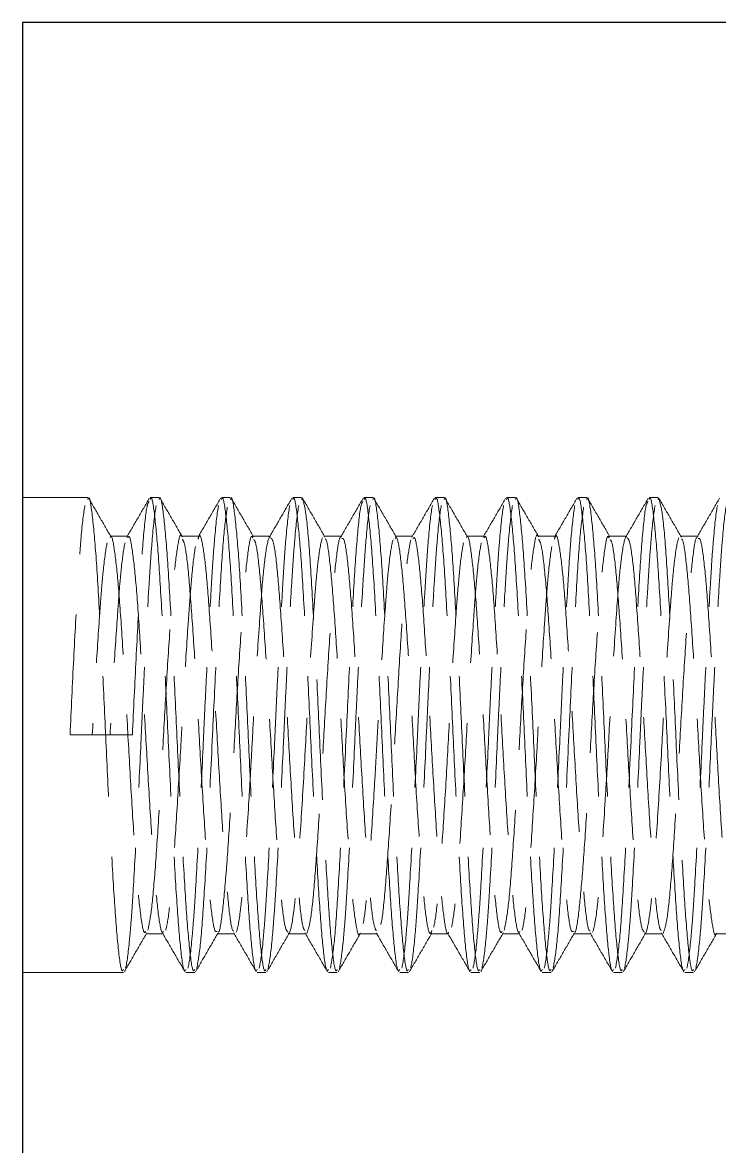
# Model space of a CAD drawing. Header units: millimetres. Extents: x 15 to 415, y 5 to 292.
# Drawn here: x 221.55 to 228.88, y 246.69 to 258.52 of the extents above; entities that cross this region are included whole.
import ezdxf

# ---------------------------------------------------------------- set-up
doc = ezdxf.new("R2010")
doc.units = ezdxf.units.MM
doc.linetypes.add('HIDDEN', pattern=[1.905, 1.27, -0.635])

msp = doc.modelspace()

# ---------------------------------------------------------------- linework, layer by layer
at = {"color": 7, "linetype": 'Continuous', "lineweight": 25}
for p, q in [((221.55, 258.518), (221.55, 153.518)), ((251.55, 258.518), (221.55, 258.518))]:
    msp.add_line(p, q, dxfattribs=at)
at = {"color": 7, "linetype": 'HIDDEN', "lineweight": 18}
for p, q in [((222.237, 253.518), (221.55, 253.518)), ((222.987, 253.518), (222.893, 253.518)), ((223.737, 253.518), (223.643, 253.518)), ((224.487, 253.518), (224.393, 253.518)), ((224.487, 253.497), (224.495, 253.513)), ((225.237, 253.518), (225.143, 253.518)), ((225.987, 253.518), (225.893, 253.518)), ((226.737, 253.518), (226.643, 253.518)), ((227.487, 253.518), (227.393, 253.518)), ((228.237, 253.518), (228.143, 253.518)), ((228.237, 253.497), (228.245, 253.513)), ((222.659, 253.112), (222.472, 253.112)), ((223.409, 253.112), (223.222, 253.112)), ((224.159, 253.112), (223.972, 253.112)), ((224.909, 253.112), (224.722, 253.112)), ((225.659, 253.112), (225.472, 253.112)), ((226.409, 253.112), (226.222, 253.112)), ((227.159, 253.112), (226.972, 253.112)), ((227.909, 253.112), (227.722, 253.112)), ((228.659, 253.112), (228.472, 253.112)), ((222.284, 251.018), (222.05, 251.018)), ((222.472, 251.018), (222.284, 251.018)), ((222.706, 251.018), (222.472, 251.018)), ((222.847, 248.924), (223.034, 248.924)), ((223.597, 248.924), (223.784, 248.924)), ((224.347, 248.924), (224.534, 248.924)), ((225.097, 248.924), (225.284, 248.924)), ((225.847, 248.924), (226.034, 248.924)), ((226.597, 248.924), (226.784, 248.924)), ((227.347, 248.924), (227.534, 248.924)), ((228.097, 248.924), (228.284, 248.924)), ((228.847, 248.924), (229.034, 248.924)), ((221.55, 248.518), (222.612, 248.518)), ((223.269, 248.518), (223.362, 248.518)), ((224.019, 248.518), (224.112, 248.518)), ((224.769, 248.518), (224.862, 248.518)), ((225.519, 248.518), (225.612, 248.518)), ((226.269, 248.518), (226.362, 248.518)), ((227.019, 248.518), (227.112, 248.518)), ((227.769, 248.518), (227.862, 248.518)), ((228.519, 248.518), (228.612, 248.518))]:
    msp.add_line(p, q, dxfattribs=at)
for points, knots in [([(222.237, 253.497), (222.24, 253.503), (222.255, 253.543), (222.284, 253.355), (222.324, 252.935), (222.361, 252.288), (222.403, 251.516), (222.439, 250.685), (222.48, 249.894), (222.519, 249.216), (222.557, 248.745), (222.59, 248.513), (222.607, 248.541), (222.612, 248.549)], [0, 0, 0, 0, 0.020332, 0.124917, 0.229503, 0.332794, 0.438058, 0.541036, 0.646073, 0.749989, 0.853904, 0.958941, 1, 1, 1, 1]), ([(222.483, 253.102), (222.443, 253.17), (222.365, 253.306), (222.286, 253.442), (222.247, 253.51)], [0, 0, 0, 0, 0.499888, 1, 1, 1, 1]), ([(222.884, 253.509), (222.845, 253.441), (222.766, 253.305), (222.687, 253.169), (222.648, 253.101)], [0, 0, 0, 0, 0.500131, 1, 1, 1, 1]), ([(222.706, 251.018), (222.719, 251.289), (222.745, 251.836), (222.785, 252.569), (222.822, 253.126), (222.857, 253.448), (222.877, 253.469), (222.883, 253.476)], [0, 0, 0, 0, 0.219641, 0.441653, 0.659311, 0.881804, 1, 1, 1, 1]), ([(222.893, 253.497), (222.896, 253.503), (222.911, 253.543), (222.94, 253.355), (222.98, 252.935), (223.018, 252.288), (223.059, 251.516), (223.096, 250.685), (223.136, 249.894), (223.175, 249.216), (223.213, 248.745), (223.246, 248.513), (223.264, 248.541), (223.269, 248.549)], [0, 0, 0, 0, 0.020332, 0.124917, 0.229503, 0.332794, 0.438059, 0.541036, 0.646073, 0.749989, 0.853904, 0.958941, 1, 1, 1, 1]), ([(222.987, 253.497), (222.99, 253.503), (223.005, 253.543), (223.034, 253.355), (223.074, 252.935), (223.111, 252.288), (223.153, 251.516), (223.189, 250.685), (223.23, 249.894), (223.269, 249.216), (223.307, 248.745), (223.34, 248.513), (223.357, 248.541), (223.362, 248.549)], [0, 0, 0, 0, 0.020332, 0.124917, 0.229503, 0.332794, 0.438058, 0.541036, 0.646073, 0.749989, 0.853904, 0.958941, 1, 1, 1, 1]), ([(223.233, 253.102), (223.194, 253.17), (223.115, 253.306), (223.036, 253.442), (222.997, 253.509)], [0, 0, 0, 0, 0.499875, 1, 1, 1, 1]), ([(223.634, 253.509), (223.595, 253.441), (223.516, 253.305), (223.437, 253.169), (223.398, 253.101)], [0, 0, 0, 0, 0.5001315, 1, 1, 1, 1]), ([(223.643, 253.497), (223.646, 253.503), (223.661, 253.543), (223.69, 253.355), (223.73, 252.935), (223.768, 252.288), (223.809, 251.516), (223.846, 250.685), (223.886, 249.894), (223.925, 249.216), (223.963, 248.745), (223.996, 248.513), (224.014, 248.541), (224.019, 248.549)], [0, 0, 0, 0, 0.020332, 0.124917, 0.229503, 0.332794, 0.438059, 0.541036, 0.646073, 0.749989, 0.853904, 0.958941, 1, 1, 1, 1]), ([(223.737, 253.497), (223.74, 253.503), (223.755, 253.543), (223.784, 253.355), (223.824, 252.935), (223.861, 252.288), (223.903, 251.516), (223.939, 250.685), (223.98, 249.894), (224.019, 249.216), (224.057, 248.745), (224.09, 248.513), (224.107, 248.541), (224.112, 248.549)], [0, 0, 0, 0, 0.020332, 0.124917, 0.229503, 0.332794, 0.438058, 0.541036, 0.646073, 0.749989, 0.853904, 0.958941, 1, 1, 1, 1]), ([(223.982, 253.103), (223.943, 253.171), (223.864, 253.306), (223.786, 253.442), (223.746, 253.51)], [0, 0, 0, 0, 0.499866, 1, 1, 1, 1]), ([(224.384, 253.509), (224.345, 253.441), (224.266, 253.305), (224.187, 253.169), (224.148, 253.101)], [0, 0, 0, 0, 0.500131, 1, 1, 1, 1]), ([(224.393, 253.497), (224.396, 253.503), (224.411, 253.543), (224.44, 253.355), (224.48, 252.935), (224.518, 252.288), (224.559, 251.516), (224.596, 250.685), (224.636, 249.894), (224.675, 249.216), (224.713, 248.745), (224.746, 248.513), (224.764, 248.541), (224.769, 248.549)], [0, 0, 0, 0, 0.020332, 0.124917, 0.229503, 0.332794, 0.438059, 0.541036, 0.646073, 0.749989, 0.853904, 0.958941, 1, 1, 1, 1]), ([(224.733, 253.101), (224.694, 253.169), (224.615, 253.305), (224.537, 253.44), (224.497, 253.508)], [0, 0, 0, 0, 0.499878, 1, 1, 1, 1]), ([(224.497, 253.5), (224.51, 253.459), (224.535, 253.373), (224.574, 252.927), (224.611, 252.29), (224.653, 251.515), (224.689, 250.685), (224.73, 249.894), (224.769, 249.216), (224.807, 248.745), (224.84, 248.513), (224.857, 248.541), (224.862, 248.549)], [0, 0, 0, 0, 0.100196, 0.207737, 0.313946, 0.422184, 0.52807, 0.636075, 0.742926, 0.849777, 0.957781, 1, 1, 1, 1]), ([(224.791, 248.565), (224.805, 248.644), (224.832, 248.801), (224.869, 249.343), (224.912, 250.087), (224.954, 250.964), (224.995, 251.836), (225.035, 252.569), (225.072, 253.126), (225.107, 253.448), (225.127, 253.469), (225.133, 253.476)], [0, 0, 0, 0, 0.11554, 0.228916, 0.34371, 0.480699, 0.594759, 0.71005, 0.82308, 0.93862, 1, 1, 1, 1]), ([(225.134, 253.509), (225.095, 253.441), (225.016, 253.305), (224.937, 253.169), (224.898, 253.101)], [0, 0, 0, 0, 0.500131, 1, 1, 1, 1]), ([(225.143, 253.497), (225.146, 253.503), (225.161, 253.543), (225.19, 253.355), (225.23, 252.935), (225.268, 252.288), (225.309, 251.516), (225.346, 250.685), (225.386, 249.894), (225.425, 249.216), (225.463, 248.745), (225.496, 248.513), (225.514, 248.541), (225.519, 248.549)], [0, 0, 0, 0, 0.020332, 0.124917, 0.229503, 0.332794, 0.438059, 0.541036, 0.646073, 0.749989, 0.853904, 0.958941, 1, 1, 1, 1]), ([(225.237, 253.497), (225.24, 253.503), (225.255, 253.543), (225.284, 253.355), (225.324, 252.935), (225.361, 252.288), (225.403, 251.516), (225.439, 250.685), (225.48, 249.894), (225.519, 249.216), (225.557, 248.745), (225.59, 248.513), (225.607, 248.541), (225.612, 248.549)], [0, 0, 0, 0, 0.020332, 0.124917, 0.229503, 0.332794, 0.438058, 0.541036, 0.646073, 0.749989, 0.853904, 0.958941, 1, 1, 1, 1]), ([(225.483, 253.102), (225.443, 253.17), (225.365, 253.306), (225.286, 253.442), (225.246, 253.51)], [0, 0, 0, 0, 0.499862, 1, 1, 1, 1]), ([(225.884, 253.509), (225.845, 253.441), (225.766, 253.305), (225.687, 253.169), (225.648, 253.101)], [0, 0, 0, 0, 0.500131, 1, 1, 1, 1]), ([(225.893, 253.497), (225.896, 253.503), (225.911, 253.543), (225.94, 253.355), (225.98, 252.935), (226.018, 252.288), (226.059, 251.516), (226.096, 250.685), (226.136, 249.894), (226.175, 249.216), (226.213, 248.745), (226.246, 248.513), (226.264, 248.541), (226.269, 248.549)], [0, 0, 0, 0, 0.020332, 0.124917, 0.229503, 0.332794, 0.438059, 0.541036, 0.646073, 0.749989, 0.853904, 0.958941, 1, 1, 1, 1]), ([(225.987, 253.497), (225.99, 253.503), (226.005, 253.543), (226.034, 253.355), (226.074, 252.935), (226.111, 252.288), (226.153, 251.516), (226.189, 250.685), (226.23, 249.894), (226.269, 249.216), (226.307, 248.745), (226.34, 248.513), (226.357, 248.541), (226.362, 248.549)], [0, 0, 0, 0, 0.020332, 0.124917, 0.229503, 0.332794, 0.438058, 0.541036, 0.646073, 0.749989, 0.853904, 0.958941, 1, 1, 1, 1]), ([(226.233, 253.102), (226.193, 253.17), (226.115, 253.306), (226.036, 253.442), (225.997, 253.51)], [0, 0, 0, 0, 0.499888, 1, 1, 1, 1]), ([(226.634, 253.509), (226.595, 253.441), (226.516, 253.305), (226.437, 253.169), (226.398, 253.101)], [0, 0, 0, 0, 0.5001315, 1, 1, 1, 1]), ([(226.643, 253.497), (226.646, 253.503), (226.661, 253.543), (226.69, 253.355), (226.73, 252.935), (226.768, 252.288), (226.809, 251.516), (226.846, 250.685), (226.886, 249.894), (226.925, 249.216), (226.963, 248.745), (226.996, 248.513), (227.014, 248.541), (227.019, 248.549)], [0, 0, 0, 0, 0.020332, 0.124917, 0.229503, 0.332794, 0.438059, 0.541036, 0.646073, 0.749989, 0.853904, 0.958941, 1, 1, 1, 1]), ([(226.737, 253.497), (226.74, 253.503), (226.755, 253.543), (226.784, 253.355), (226.824, 252.935), (226.861, 252.288), (226.903, 251.516), (226.939, 250.685), (226.98, 249.894), (227.019, 249.216), (227.057, 248.745), (227.09, 248.513), (227.107, 248.541), (227.112, 248.549)], [0, 0, 0, 0, 0.020332, 0.124917, 0.229503, 0.332794, 0.438058, 0.541036, 0.646073, 0.749989, 0.853904, 0.958941, 1, 1, 1, 1]), ([(226.983, 253.102), (226.944, 253.17), (226.865, 253.306), (226.786, 253.442), (226.747, 253.509)], [0, 0, 0, 0, 0.4998747, 1, 1, 1, 1]), ([(227.384, 253.509), (227.345, 253.441), (227.266, 253.305), (227.187, 253.169), (227.148, 253.101)], [0, 0, 0, 0, 0.5001315, 1, 1, 1, 1]), ([(227.393, 253.497), (227.396, 253.503), (227.411, 253.543), (227.44, 253.355), (227.48, 252.935), (227.518, 252.288), (227.559, 251.516), (227.596, 250.685), (227.636, 249.894), (227.675, 249.216), (227.713, 248.745), (227.746, 248.513), (227.764, 248.541), (227.769, 248.549)], [0, 0, 0, 0, 0.020332, 0.124917, 0.229503, 0.332794, 0.438059, 0.541036, 0.646073, 0.749989, 0.853904, 0.958941, 1, 1, 1, 1]), ([(227.487, 253.497), (227.49, 253.503), (227.505, 253.543), (227.534, 253.355), (227.574, 252.935), (227.611, 252.288), (227.653, 251.516), (227.689, 250.685), (227.73, 249.894), (227.769, 249.216), (227.807, 248.745), (227.84, 248.513), (227.857, 248.541), (227.862, 248.549)], [0, 0, 0, 0, 0.020332, 0.124917, 0.229503, 0.332794, 0.438058, 0.541036, 0.646073, 0.749989, 0.853904, 0.958941, 1, 1, 1, 1]), ([(227.732, 253.103), (227.693, 253.171), (227.614, 253.306), (227.536, 253.442), (227.496, 253.51)], [0, 0, 0, 0, 0.499866, 1, 1, 1, 1]), ([(227.791, 248.565), (227.805, 248.644), (227.832, 248.801), (227.869, 249.343), (227.912, 250.087), (227.954, 250.964), (227.995, 251.836), (228.035, 252.569), (228.072, 253.126), (228.107, 253.448), (228.127, 253.469), (228.133, 253.476)], [0, 0, 0, 0, 0.11554, 0.228916, 0.34371, 0.480699, 0.594759, 0.71005, 0.82308, 0.93862, 1, 1, 1, 1]), ([(228.134, 253.509), (228.095, 253.441), (228.016, 253.305), (227.937, 253.169), (227.898, 253.101)], [0, 0, 0, 0, 0.500131, 1, 1, 1, 1]), ([(228.143, 253.497), (228.146, 253.503), (228.161, 253.543), (228.19, 253.355), (228.23, 252.935), (228.268, 252.288), (228.309, 251.516), (228.346, 250.685), (228.386, 249.894), (228.425, 249.216), (228.463, 248.745), (228.496, 248.513), (228.514, 248.541), (228.519, 248.549)], [0, 0, 0, 0, 0.020332, 0.124917, 0.229503, 0.332794, 0.438059, 0.541036, 0.646073, 0.749989, 0.853904, 0.958941, 1, 1, 1, 1]), ([(228.483, 253.101), (228.444, 253.169), (228.365, 253.305), (228.287, 253.44), (228.247, 253.508)], [0, 0, 0, 0, 0.499878, 1, 1, 1, 1]), ([(228.247, 253.5), (228.26, 253.459), (228.285, 253.373), (228.324, 252.927), (228.361, 252.29), (228.403, 251.515), (228.439, 250.685), (228.48, 249.894), (228.519, 249.216), (228.557, 248.745), (228.59, 248.513), (228.607, 248.541), (228.612, 248.549)], [0, 0, 0, 0, 0.100196, 0.207736, 0.313945, 0.422184, 0.52807, 0.636074, 0.742926, 0.849776, 0.957781, 1, 1, 1, 1]), ([(228.884, 253.509), (228.845, 253.441), (228.766, 253.305), (228.687, 253.169), (228.648, 253.101)], [0, 0, 0, 0, 0.500131, 1, 1, 1, 1]), ([(222.05, 251.018), (222.062, 251.283), (222.075, 251.558), (222.102, 252.081), (222.116, 252.328), (222.135, 252.651), (222.141, 252.75), (222.153, 252.933), (222.16, 253.017), (222.179, 253.246), (222.193, 253.363), (222.207, 253.433)], [0, 0, 0, 0, 0.25, 0.25, 0.5, 0.5, 0.625, 0.625, 0.75, 0.75, 1, 1, 1, 1]), ([(222.635, 248.565), (222.649, 248.619), (222.663, 248.722), (222.683, 248.936), (222.69, 249.018), (222.703, 249.196), (222.709, 249.292), (222.728, 249.608), (222.742, 249.854), (222.77, 250.383), (222.784, 250.664), (222.802, 251.075), (222.809, 251.211), (222.822, 251.487), (222.829, 251.625), (222.849, 252.03), (222.863, 252.287), (222.883, 252.623), (222.89, 252.726), (222.902, 252.915), (222.909, 253.003), (222.929, 253.24), (222.943, 253.361), (222.957, 253.433)], [0, 0, 0, 0, 0.125, 0.125, 0.1875, 0.1875, 0.25, 0.25, 0.375, 0.375, 0.5, 0.5, 0.5625, 0.5625, 0.625, 0.625, 0.75, 0.75, 0.8125, 0.8125, 0.875, 0.875, 1, 1, 1, 1]), ([(223.291, 248.565), (223.305, 248.619), (223.319, 248.722), (223.339, 248.936), (223.346, 249.018), (223.359, 249.196), (223.365, 249.292), (223.384, 249.608), (223.398, 249.854), (223.426, 250.383), (223.44, 250.664), (223.459, 251.075), (223.465, 251.211), (223.478, 251.487), (223.485, 251.625), (223.506, 252.03), (223.52, 252.287), (223.54, 252.623), (223.546, 252.726), (223.558, 252.915), (223.565, 253.003), (223.585, 253.24), (223.599, 253.361), (223.613, 253.433)], [0, 0, 0, 0, 0.125, 0.125, 0.1875, 0.1875, 0.25, 0.25, 0.375, 0.375, 0.5, 0.5, 0.5625, 0.5625, 0.625, 0.625, 0.75, 0.75, 0.8125, 0.8125, 0.875, 0.875, 1, 1, 1, 1]), ([(223.385, 248.565), (223.399, 248.644), (223.426, 248.801), (223.463, 249.343), (223.506, 250.087), (223.547, 250.963), (223.588, 251.837), (223.629, 252.563), (223.665, 253.138), (223.692, 253.325), (223.705, 253.417)], [0, 0, 0, 0, 0.123835, 0.24535, 0.368386, 0.515209, 0.637458, 0.761026, 0.882171, 1, 1, 1, 1]), ([(224.041, 248.565), (224.055, 248.619), (224.069, 248.722), (224.089, 248.936), (224.096, 249.018), (224.109, 249.196), (224.115, 249.292), (224.134, 249.608), (224.148, 249.854), (224.176, 250.383), (224.19, 250.664), (224.209, 251.075), (224.215, 251.211), (224.228, 251.487), (224.235, 251.625), (224.256, 252.03), (224.27, 252.287), (224.29, 252.623), (224.296, 252.726), (224.308, 252.915), (224.315, 253.003), (224.335, 253.24), (224.349, 253.361), (224.363, 253.433)], [0, 0, 0, 0, 0.125, 0.125, 0.1875, 0.1875, 0.25, 0.25, 0.375, 0.375, 0.5, 0.5, 0.5625, 0.5625, 0.625, 0.625, 0.75, 0.75, 0.8125, 0.8125, 0.875, 0.875, 1, 1, 1, 1]), ([(224.135, 248.565), (224.149, 248.619), (224.163, 248.722), (224.183, 248.936), (224.19, 249.018), (224.203, 249.196), (224.209, 249.292), (224.228, 249.608), (224.242, 249.854), (224.27, 250.383), (224.284, 250.664), (224.302, 251.075), (224.309, 251.211), (224.322, 251.487), (224.329, 251.625), (224.349, 252.03), (224.363, 252.287), (224.383, 252.623), (224.39, 252.726), (224.402, 252.915), (224.409, 253.003), (224.429, 253.24), (224.443, 253.361), (224.457, 253.433)], [0, 0, 0, 0, 0.125, 0.125, 0.1875, 0.1875, 0.25, 0.25, 0.375, 0.375, 0.5, 0.5, 0.5625, 0.5625, 0.625, 0.625, 0.75, 0.75, 0.8125, 0.8125, 0.875, 0.875, 1, 1, 1, 1]), ([(224.885, 248.565), (224.899, 248.619), (224.913, 248.722), (224.933, 248.936), (224.94, 249.018), (224.953, 249.196), (224.959, 249.292), (224.978, 249.608), (224.992, 249.854), (225.02, 250.383), (225.034, 250.664), (225.052, 251.075), (225.059, 251.211), (225.072, 251.487), (225.079, 251.625), (225.099, 252.03), (225.113, 252.287), (225.133, 252.623), (225.14, 252.726), (225.152, 252.915), (225.159, 253.003), (225.179, 253.24), (225.193, 253.361), (225.207, 253.433)], [0, 0, 0, 0, 0.125, 0.125, 0.1875, 0.1875, 0.25, 0.25, 0.375, 0.375, 0.5, 0.5, 0.5625, 0.5625, 0.625, 0.625, 0.75, 0.75, 0.8125, 0.8125, 0.875, 0.875, 1, 1, 1, 1]), ([(225.541, 248.565), (225.555, 248.619), (225.569, 248.722), (225.589, 248.936), (225.596, 249.018), (225.609, 249.196), (225.615, 249.292), (225.634, 249.608), (225.648, 249.854), (225.676, 250.383), (225.69, 250.664), (225.709, 251.075), (225.715, 251.211), (225.728, 251.487), (225.735, 251.625), (225.756, 252.03), (225.77, 252.287), (225.79, 252.623), (225.796, 252.726), (225.808, 252.915), (225.815, 253.003), (225.835, 253.24), (225.849, 253.361), (225.863, 253.433)], [0, 0, 0, 0, 0.125, 0.125, 0.1875, 0.1875, 0.25, 0.25, 0.375, 0.375, 0.5, 0.5, 0.5625, 0.5625, 0.625, 0.625, 0.75, 0.75, 0.8125, 0.8125, 0.875, 0.875, 1, 1, 1, 1]), ([(225.635, 248.565), (225.649, 248.619), (225.663, 248.722), (225.683, 248.936), (225.69, 249.018), (225.703, 249.196), (225.709, 249.292), (225.728, 249.608), (225.742, 249.854), (225.77, 250.383), (225.784, 250.664), (225.802, 251.075), (225.809, 251.211), (225.822, 251.487), (225.829, 251.625), (225.849, 252.03), (225.863, 252.287), (225.883, 252.623), (225.89, 252.726), (225.902, 252.915), (225.909, 253.003), (225.929, 253.24), (225.943, 253.361), (225.957, 253.433)], [0, 0, 0, 0, 0.125, 0.125, 0.1875, 0.1875, 0.25, 0.25, 0.375, 0.375, 0.5, 0.5, 0.5625, 0.5625, 0.625, 0.625, 0.75, 0.75, 0.8125, 0.8125, 0.875, 0.875, 1, 1, 1, 1]), ([(226.291, 248.565), (226.305, 248.619), (226.319, 248.722), (226.339, 248.936), (226.346, 249.018), (226.359, 249.196), (226.365, 249.292), (226.384, 249.608), (226.398, 249.854), (226.426, 250.383), (226.44, 250.664), (226.459, 251.075), (226.465, 251.211), (226.478, 251.487), (226.485, 251.625), (226.506, 252.03), (226.52, 252.287), (226.54, 252.623), (226.546, 252.726), (226.558, 252.915), (226.565, 253.003), (226.585, 253.24), (226.599, 253.361), (226.613, 253.433)], [0, 0, 0, 0, 0.125, 0.125, 0.1875, 0.1875, 0.25, 0.25, 0.375, 0.375, 0.5, 0.5, 0.5625, 0.5625, 0.625, 0.625, 0.75, 0.75, 0.8125, 0.8125, 0.875, 0.875, 1, 1, 1, 1]), ([(226.385, 248.565), (226.399, 248.619), (226.413, 248.722), (226.433, 248.936), (226.44, 249.018), (226.453, 249.196), (226.459, 249.292), (226.478, 249.608), (226.492, 249.854), (226.52, 250.383), (226.534, 250.664), (226.552, 251.075), (226.559, 251.211), (226.572, 251.487), (226.579, 251.625), (226.599, 252.03), (226.613, 252.287), (226.633, 252.623), (226.64, 252.726), (226.652, 252.915), (226.659, 253.003), (226.679, 253.24), (226.693, 253.361), (226.707, 253.433)], [0, 0, 0, 0, 0.125, 0.125, 0.1875, 0.1875, 0.25, 0.25, 0.375, 0.375, 0.5, 0.5, 0.5625, 0.5625, 0.625, 0.625, 0.75, 0.75, 0.8125, 0.8125, 0.875, 0.875, 1, 1, 1, 1]), ([(227.041, 248.565), (227.055, 248.619), (227.069, 248.722), (227.089, 248.936), (227.096, 249.018), (227.109, 249.196), (227.115, 249.292), (227.134, 249.608), (227.148, 249.854), (227.176, 250.383), (227.19, 250.664), (227.209, 251.075), (227.215, 251.211), (227.228, 251.487), (227.235, 251.625), (227.256, 252.03), (227.27, 252.287), (227.29, 252.623), (227.296, 252.726), (227.308, 252.915), (227.315, 253.003), (227.335, 253.24), (227.349, 253.361), (227.363, 253.433)], [0, 0, 0, 0, 0.125, 0.125, 0.1875, 0.1875, 0.25, 0.25, 0.375, 0.375, 0.5, 0.5, 0.5625, 0.5625, 0.625, 0.625, 0.75, 0.75, 0.8125, 0.8125, 0.875, 0.875, 1, 1, 1, 1]), ([(227.135, 248.565), (227.149, 248.644), (227.176, 248.801), (227.213, 249.343), (227.256, 250.087), (227.297, 250.963), (227.338, 251.837), (227.379, 252.563), (227.415, 253.138), (227.442, 253.325), (227.455, 253.417)], [0, 0, 0, 0, 0.123835, 0.24535, 0.368386, 0.515209, 0.637458, 0.761026, 0.882171, 1, 1, 1, 1]), ([(227.885, 248.565), (227.899, 248.619), (227.913, 248.722), (227.933, 248.936), (227.94, 249.018), (227.953, 249.196), (227.959, 249.292), (227.978, 249.608), (227.992, 249.854), (228.02, 250.383), (228.034, 250.664), (228.052, 251.075), (228.059, 251.211), (228.072, 251.487), (228.079, 251.625), (228.099, 252.03), (228.113, 252.287), (228.133, 252.623), (228.14, 252.726), (228.152, 252.915), (228.159, 253.003), (228.179, 253.24), (228.193, 253.361), (228.207, 253.433)], [0, 0, 0, 0, 0.125, 0.125, 0.1875, 0.1875, 0.25, 0.25, 0.375, 0.375, 0.5, 0.5, 0.5625, 0.5625, 0.625, 0.625, 0.75, 0.75, 0.8125, 0.8125, 0.875, 0.875, 1, 1, 1, 1]), ([(228.541, 248.565), (228.555, 248.619), (228.569, 248.722), (228.589, 248.936), (228.596, 249.018), (228.609, 249.196), (228.615, 249.292), (228.634, 249.608), (228.648, 249.854), (228.676, 250.383), (228.69, 250.664), (228.709, 251.075), (228.715, 251.211), (228.728, 251.487), (228.735, 251.625), (228.756, 252.03), (228.77, 252.287), (228.79, 252.623), (228.796, 252.726), (228.808, 252.915), (228.815, 253.003), (228.835, 253.24), (228.849, 253.361), (228.863, 253.433)], [0, 0, 0, 0, 0.125, 0.125, 0.1875, 0.1875, 0.25, 0.25, 0.375, 0.375, 0.5, 0.5, 0.5625, 0.5625, 0.625, 0.625, 0.75, 0.75, 0.8125, 0.8125, 0.875, 0.875, 1, 1, 1, 1]), ([(228.635, 248.565), (228.649, 248.619), (228.663, 248.722), (228.683, 248.936), (228.69, 249.018), (228.703, 249.196), (228.709, 249.292), (228.728, 249.608), (228.742, 249.854), (228.77, 250.383), (228.784, 250.664), (228.802, 251.075), (228.809, 251.211), (228.822, 251.487), (228.829, 251.625), (228.849, 252.03), (228.863, 252.287), (228.883, 252.623), (228.89, 252.726), (228.902, 252.915), (228.909, 253.003), (228.929, 253.24), (228.943, 253.361), (228.957, 253.433)], [0, 0, 0, 0, 0.125, 0.125, 0.1875, 0.1875, 0.25, 0.25, 0.375, 0.375, 0.5, 0.5, 0.5625, 0.5625, 0.625, 0.625, 0.75, 0.75, 0.8125, 0.8125, 0.875, 0.875, 1, 1, 1, 1]), ([(222.472, 253.095), (222.474, 253.1), (222.489, 253.133), (222.519, 252.975), (222.558, 252.624), (222.596, 252.082), (222.637, 251.435), (222.674, 250.739), (222.714, 250.076), (222.753, 249.508), (222.791, 249.114), (222.824, 248.92), (222.842, 248.943), (222.847, 248.95)], [0, 0, 0, 0, 0.020126, 0.124734, 0.229342, 0.332653, 0.437942, 0.540939, 0.645999, 0.749937, 0.853872, 0.958934, 1, 1, 1, 1]), ([(222.659, 253.094), (222.662, 253.1), (222.677, 253.133), (222.706, 252.975), (222.746, 252.624), (222.783, 252.082), (222.824, 251.435), (222.861, 250.739), (222.902, 250.076), (222.94, 249.508), (222.979, 249.114), (223.012, 248.92), (223.029, 248.943), (223.034, 248.95)], [0, 0, 0, 0, 0.020335, 0.124941, 0.229548, 0.332857, 0.438144, 0.541138, 0.646197, 0.750132, 0.854066, 0.959125, 1, 1, 1, 1]), ([(222.869, 248.963), (222.883, 249.029), (222.91, 249.161), (222.948, 249.615), (222.987, 250.201), (223.027, 250.878), (223.064, 251.571), (223.106, 252.2), (223.142, 252.714), (223.183, 253.019), (223.209, 253.149), (223.222, 253.112), (223.222, 253.112)], [0, 0, 0, 0, 0.112193, 0.222281, 0.333748, 0.445218, 0.555304, 0.667497, 0.777249, 0.889199, 0.999954, 1, 1, 1, 1]), ([(223.233, 253.079), (223.242, 253.062), (223.264, 253.021), (223.301, 252.704), (223.338, 252.203), (223.379, 251.571), (223.416, 250.879), (223.456, 250.203), (223.496, 249.611), (223.533, 249.177), (223.569, 248.94), (223.589, 248.947), (223.597, 248.95)], [0, 0, 0, 0, 0.075806, 0.184091, 0.290247, 0.398765, 0.505247, 0.613063, 0.720882, 0.827361, 0.93588, 1, 1, 1, 1]), ([(223.398, 253.079), (223.401, 253.092), (223.418, 253.15), (223.448, 253.026), (223.488, 252.712), (223.525, 252.201), (223.566, 251.571), (223.604, 250.878), (223.644, 250.203), (223.683, 249.61), (223.721, 249.181), (223.752, 248.957), (223.769, 248.957), (223.773, 248.957)], [0, 0, 0, 0, 0.0311667, 0.13511, 0.24018, 0.3431843, 0.448481, 0.5518016, 0.6564168, 0.761035, 0.8643531, 0.9696504, 1, 1, 1, 1]), ([(223.608, 248.943), (223.609, 248.942), (223.623, 248.931), (223.652, 249.119), (223.69, 249.506), (223.729, 250.076), (223.77, 250.738), (223.806, 251.434), (223.848, 252.081), (223.885, 252.623), (223.925, 252.975), (223.954, 253.133), (223.969, 253.1), (223.972, 253.094)], [0, 0, 0, 0, 0.010701, 0.119054, 0.226251, 0.333443, 0.441798, 0.548022, 0.65661, 0.763162, 0.871047, 0.978936, 1, 1, 1, 1]), ([(224.152, 253.107), (224.138, 253.091), (224.122, 253.027), (224.1, 252.862), (224.092, 252.797), (224.077, 252.647), (224.07, 252.564), (224.05, 252.294), (224.035, 252.074), (224.004, 251.595), (223.989, 251.336), (223.968, 250.958), (223.962, 250.832), (223.947, 250.579), (223.94, 250.452), (223.917, 250.084), (223.901, 249.854), (223.88, 249.563), (223.873, 249.476), (223.859, 249.315), (223.852, 249.242), (223.829, 249.056), (223.814, 248.974), (223.799, 248.941)], [0, 0, 0, 0, 0.125, 0.125, 0.1875, 0.1875, 0.25, 0.25, 0.375, 0.375, 0.5, 0.5, 0.5625, 0.5625, 0.625, 0.625, 0.75, 0.75, 0.8125, 0.8125, 0.875, 0.875, 1, 1, 1, 1]), ([(224.159, 253.094), (224.169, 253.088), (224.192, 253.073), (224.231, 252.787), (224.267, 252.316), (224.308, 251.704), (224.347, 251.018), (224.385, 250.333), (224.426, 249.719), (224.463, 249.252), (224.497, 248.985), (224.516, 248.967), (224.522, 248.961)], [0, 0, 0, 0, 0.085737, 0.194373, 0.300645, 0.409045, 0.516289, 0.623527, 0.73193, 0.8382, 0.946836, 1, 1, 1, 1]), ([(224.707, 253.094), (224.692, 253.061), (224.677, 252.979), (224.654, 252.792), (224.647, 252.72), (224.632, 252.558), (224.626, 252.471), (224.605, 252.181), (224.589, 251.951), (224.566, 251.582), (224.559, 251.455), (224.544, 251.202), (224.537, 251.076), (224.517, 250.698), (224.502, 250.439), (224.471, 249.96), (224.456, 249.741), (224.435, 249.47), (224.428, 249.387), (224.414, 249.238), (224.406, 249.172), (224.383, 249.008), (224.368, 248.944), (224.354, 248.928)], [0, 0, 0, 0, 0.125, 0.125, 0.1875, 0.1875, 0.25, 0.25, 0.375, 0.375, 0.4375, 0.4375, 0.5, 0.5, 0.625, 0.625, 0.75, 0.75, 0.8125, 0.8125, 0.875, 0.875, 1, 1, 1, 1]), ([(224.542, 248.928), (224.555, 248.964), (224.581, 249.037), (224.621, 249.417), (224.658, 249.951), (224.699, 250.6), (224.736, 251.296), (224.777, 251.958), (224.815, 252.528), (224.854, 252.915), (224.883, 253.104), (224.897, 253.093), (224.898, 253.092)], [0, 0, 0, 0, 0.110315, 0.220635, 0.329582, 0.440618, 0.549236, 0.660029, 0.769643, 0.879248, 0.990044, 1, 1, 1, 1]), ([(224.909, 253.086), (224.917, 253.088), (224.937, 253.095), (224.973, 252.859), (225.01, 252.425), (225.05, 251.834), (225.09, 251.158), (225.127, 250.466), (225.168, 249.834), (225.205, 249.332), (225.242, 249.015), (225.264, 248.974), (225.273, 248.957)], [0, 0, 0, 0, 0.0639903, 0.1726052, 0.2791838, 0.3870942, 0.4950115, 0.6015843, 0.7102006, 0.8164526, 0.9248311, 1, 1, 1, 1]), ([(225.472, 253.086), (225.477, 253.092), (225.494, 253.115), (225.527, 252.922), (225.565, 252.528), (225.604, 251.96), (225.645, 251.298), (225.681, 250.602), (225.723, 249.954), (225.76, 249.414), (225.8, 249.056), (225.833, 248.896), (225.852, 248.944), (225.858, 248.96)], [0, 0, 0, 0, 0.039533, 0.141588, 0.24256, 0.34352, 0.44558, 0.545632, 0.64791, 0.748272, 0.849886, 0.951508, 1, 1, 1, 1]), ([(225.659, 253.086), (225.664, 253.092), (225.682, 253.115), (225.714, 252.922), (225.753, 252.528), (225.791, 251.96), (225.832, 251.298), (225.869, 250.602), (225.91, 249.955), (225.948, 249.413), (225.987, 249.061), (226.016, 248.903), (226.032, 248.936), (226.034, 248.941)], [0, 0, 0, 0, 0.040887, 0.145945, 0.249888, 0.353818, 0.458882, 0.561877, 0.667165, 0.77048, 0.875084, 0.979697, 1, 1, 1, 1]), ([(226.222, 253.095), (226.224, 253.1), (226.239, 253.133), (226.269, 252.976), (226.308, 252.624), (226.346, 252.083), (226.387, 251.436), (226.424, 250.74), (226.464, 250.077), (226.503, 249.509), (226.541, 249.114), (226.574, 248.92), (226.592, 248.943), (226.597, 248.95)], [0, 0, 0, 0, 0.019949, 0.124552, 0.229165, 0.332472, 0.437762, 0.54076, 0.645817, 0.749761, 0.85369, 0.958755, 1, 1, 1, 1]), ([(226.409, 253.094), (226.412, 253.1), (226.427, 253.133), (226.456, 252.976), (226.496, 252.624), (226.533, 252.083), (226.574, 251.436), (226.611, 250.74), (226.652, 250.077), (226.69, 249.509), (226.729, 249.114), (226.762, 248.92), (226.779, 248.943), (226.784, 248.95)], [0, 0, 0, 0, 0.020158, 0.124759, 0.22937, 0.332675, 0.437963, 0.540959, 0.646014, 0.749956, 0.853883, 0.958945, 1, 1, 1, 1]), ([(226.619, 248.963), (226.633, 249.029), (226.66, 249.16), (226.698, 249.614), (226.737, 250.2), (226.777, 250.877), (226.814, 251.569), (226.856, 252.199), (226.892, 252.713), (226.933, 253.019), (226.959, 253.148), (226.972, 253.112), (226.972, 253.111)], [0, 0, 0, 0, 0.112171, 0.222242, 0.333683, 0.445137, 0.555197, 0.667371, 0.777103, 0.889028, 0.999769, 1, 1, 1, 1]), ([(226.983, 253.079), (226.992, 253.062), (227.014, 253.021), (227.051, 252.705), (227.088, 252.204), (227.129, 251.572), (227.166, 250.88), (227.206, 250.204), (227.246, 249.612), (227.283, 249.178), (227.319, 248.94), (227.339, 248.947), (227.347, 248.95)], [0, 0, 0, 0, 0.075606, 0.183896, 0.290051, 0.39857, 0.505057, 0.61287, 0.720695, 0.827172, 0.935693, 1, 1, 1, 1]), ([(227.148, 253.079), (227.151, 253.092), (227.168, 253.15), (227.198, 253.027), (227.238, 252.713), (227.275, 252.202), (227.316, 251.572), (227.354, 250.879), (227.394, 250.204), (227.433, 249.611), (227.471, 249.182), (227.502, 248.957), (227.519, 248.957), (227.523, 248.957)], [0, 0, 0, 0, 0.030989, 0.134926, 0.239999, 0.343002, 0.448297, 0.551622, 0.656233, 0.760856, 0.86417, 0.969469, 1, 1, 1, 1]), ([(227.358, 248.943), (227.359, 248.942), (227.373, 248.93), (227.402, 249.119), (227.44, 249.505), (227.479, 250.075), (227.52, 250.737), (227.556, 251.433), (227.598, 252.08), (227.635, 252.622), (227.675, 252.975), (227.704, 253.133), (227.719, 253.1), (227.722, 253.094)], [0, 0, 0, 0, 0.010512, 0.118863, 0.226067, 0.333253, 0.441611, 0.547834, 0.656422, 0.762978, 0.870859, 0.978753, 1, 1, 1, 1]), ([(227.902, 253.107), (227.888, 253.091), (227.872, 253.026), (227.85, 252.862), (227.842, 252.796), (227.827, 252.647), (227.82, 252.564), (227.8, 252.293), (227.785, 252.073), (227.754, 251.594), (227.739, 251.335), (227.718, 250.957), (227.712, 250.831), (227.697, 250.578), (227.689, 250.451), (227.667, 250.083), (227.651, 249.853), (227.63, 249.563), (227.623, 249.475), (227.609, 249.314), (227.602, 249.242), (227.579, 249.055), (227.564, 248.974), (227.549, 248.941)], [0, 0, 0, 0, 0.125, 0.125, 0.1875, 0.1875, 0.25, 0.25, 0.375, 0.375, 0.5, 0.5, 0.5625, 0.5625, 0.625, 0.625, 0.75, 0.75, 0.8125, 0.8125, 0.875, 0.875, 1, 1, 1, 1]), ([(227.909, 253.094), (227.919, 253.088), (227.942, 253.073), (227.981, 252.788), (228.017, 252.317), (228.058, 251.705), (228.097, 251.019), (228.135, 250.334), (228.176, 249.72), (228.213, 249.253), (228.247, 248.985), (228.266, 248.967), (228.272, 248.961)], [0, 0, 0, 0, 0.085549, 0.194187, 0.30046, 0.408856, 0.516107, 0.623338, 0.731744, 0.838012, 0.946647, 1, 1, 1, 1]), ([(228.457, 253.094), (228.442, 253.061), (228.427, 252.979), (228.404, 252.792), (228.397, 252.719), (228.382, 252.558), (228.376, 252.47), (228.354, 252.18), (228.339, 251.949), (228.316, 251.581), (228.309, 251.454), (228.294, 251.201), (228.287, 251.075), (228.267, 250.697), (228.251, 250.438), (228.221, 249.959), (228.206, 249.74), (228.185, 249.469), (228.178, 249.386), (228.164, 249.237), (228.156, 249.172), (228.133, 249.008), (228.118, 248.944), (228.104, 248.928)], [0, 0, 0, 0, 0.125, 0.125, 0.1875, 0.1875, 0.25, 0.25, 0.375, 0.375, 0.4375, 0.4375, 0.5, 0.5, 0.625, 0.625, 0.75, 0.75, 0.8125, 0.8125, 0.875, 0.875, 1, 1, 1, 1]), ([(228.291, 248.928), (228.305, 248.964), (228.331, 249.037), (228.371, 249.416), (228.408, 249.95), (228.449, 250.599), (228.486, 251.295), (228.527, 251.957), (228.565, 252.527), (228.604, 252.915), (228.633, 253.104), (228.647, 253.093), (228.648, 253.092)], [0, 0, 0, 0, 0.110289, 0.220594, 0.329516, 0.440532, 0.549131, 0.6599, 0.7695, 0.879077, 0.989856, 1, 1, 1, 1]), ([(228.484, 253.079), (228.487, 253.079), (228.503, 253.079), (228.535, 252.855), (228.572, 252.427), (228.612, 251.835), (228.652, 251.16), (228.689, 250.466), (228.731, 249.837), (228.767, 249.323), (228.808, 249.017), (228.834, 248.887), (228.847, 248.924), (228.847, 248.924)], [0, 0, 0, 0, 0.030294, 0.139056, 0.245785, 0.353837, 0.461907, 0.568621, 0.677386, 0.783784, 0.892308, 0.999687, 1, 1, 1, 1]), ([(228.659, 253.086), (228.667, 253.088), (228.687, 253.096), (228.723, 252.859), (228.76, 252.426), (228.8, 251.835), (228.84, 251.159), (228.877, 250.467), (228.918, 249.835), (228.955, 249.332), (228.992, 249.016), (229.014, 248.974), (229.023, 248.957)], [0, 0, 0, 0, 0.063803, 0.172417, 0.278999, 0.386905, 0.494827, 0.601395, 0.710012, 0.816266, 0.924641, 1, 1, 1, 1]), ([(222.441, 253.041), (222.428, 252.982), (222.414, 252.884), (222.394, 252.693), (222.388, 252.622), (222.375, 252.468), (222.369, 252.386), (222.35, 252.115), (222.336, 251.908), (222.309, 251.47), (222.296, 251.24), (222.284, 251.018)], [0, 0, 0, 0, 0.25, 0.25, 0.375, 0.375, 0.5, 0.5, 0.75, 0.75, 1, 1, 1, 1]), ([(222.629, 253.041), (222.615, 252.982), (222.601, 252.884), (222.582, 252.693), (222.575, 252.622), (222.563, 252.468), (222.557, 252.386), (222.538, 252.115), (222.524, 251.908), (222.497, 251.47), (222.484, 251.24), (222.472, 251.018)], [0, 0, 0, 0, 0.25, 0.25, 0.375, 0.375, 0.5, 0.5, 0.75, 0.75, 1, 1, 1, 1]), ([(223.37, 253.001), (223.357, 252.927), (223.343, 252.815), (223.324, 252.607), (223.318, 252.532), (223.306, 252.368), (223.299, 252.279), (223.28, 251.994), (223.266, 251.779), (223.246, 251.445), (223.239, 251.332), (223.227, 251.107), (223.221, 250.996), (223.202, 250.658), (223.188, 250.43), (223.161, 250.002), (223.148, 249.804), (223.129, 249.55), (223.123, 249.473), (223.111, 249.329), (223.104, 249.263), (223.084, 249.09), (223.07, 249.007), (223.057, 248.963)], [0, 0, 0, 0, 0.125, 0.125, 0.1875, 0.1875, 0.25, 0.25, 0.375, 0.375, 0.4375, 0.4375, 0.5, 0.5, 0.625, 0.625, 0.75, 0.75, 0.8125, 0.8125, 0.875, 0.875, 1, 1, 1, 1]), ([(223.983, 253.076), (223.989, 253.07), (224.008, 253.052), (224.043, 252.784), (224.08, 252.317), (224.121, 251.704), (224.159, 251.018), (224.198, 250.333), (224.238, 249.72), (224.275, 249.249), (224.314, 248.963), (224.337, 248.948), (224.347, 248.941)], [0, 0, 0, 0, 0.05506, 0.163458, 0.269496, 0.377657, 0.484666, 0.591668, 0.699832, 0.805868, 0.914265, 1, 1, 1, 1]), ([(224.734, 253.079), (224.737, 253.079), (224.754, 253.078), (224.785, 252.855), (224.823, 252.426), (224.862, 251.834), (224.902, 251.158), (224.939, 250.465), (224.981, 249.836), (225.017, 249.322), (225.058, 249.017), (225.084, 248.887), (225.097, 248.924), (225.097, 248.924)], [0, 0, 0, 0, 0.030481, 0.139244, 0.245967, 0.354025, 0.462089, 0.568807, 0.677571, 0.783968, 0.892494, 0.999866, 1, 1, 1, 1]), ([(225.449, 253.072), (225.436, 253.028), (225.422, 252.945), (225.402, 252.771), (225.395, 252.706), (225.383, 252.562), (225.377, 252.484), (225.358, 252.23), (225.345, 252.032), (225.318, 251.604), (225.304, 251.376), (225.285, 251.039), (225.279, 250.928), (225.267, 250.702), (225.26, 250.589), (225.24, 250.255), (225.226, 250.04), (225.207, 249.755), (225.2, 249.666), (225.188, 249.503), (225.182, 249.428), (225.163, 249.219), (225.149, 249.108), (225.135, 249.034)], [0, 0, 0, 0, 0.125, 0.125, 0.1875, 0.1875, 0.25, 0.25, 0.375, 0.375, 0.5, 0.5, 0.5625, 0.5625, 0.625, 0.625, 0.75, 0.75, 0.8125, 0.8125, 0.875, 0.875, 1, 1, 1, 1]), ([(225.319, 249.022), (225.32, 249.025), (225.335, 249.063), (225.363, 249.339), (225.4, 249.83), (225.441, 250.465), (225.479, 251.156), (225.519, 251.833), (225.558, 252.42), (225.596, 252.874), (225.623, 253.006), (225.636, 253.072)], [0, 0, 0, 0, 0.013814, 0.137978, 0.259699, 0.384128, 0.506226, 0.629848, 0.753479, 0.875569, 1, 1, 1, 1]), ([(226.191, 253.041), (226.178, 252.981), (226.164, 252.884), (226.144, 252.692), (226.138, 252.621), (226.125, 252.468), (226.119, 252.385), (226.1, 252.114), (226.086, 251.907), (226.059, 251.469), (226.046, 251.239), (226.022, 250.794), (226.009, 250.564), (225.982, 250.126), (225.968, 249.919), (225.949, 249.649), (225.943, 249.566), (225.931, 249.413), (225.924, 249.342), (225.905, 249.151), (225.891, 249.053), (225.877, 248.994)], [0, 0, 0, 0, 0.125, 0.125, 0.1875, 0.1875, 0.25, 0.25, 0.375, 0.375, 0.5, 0.5, 0.625, 0.625, 0.75, 0.75, 0.8125, 0.8125, 0.875, 0.875, 1, 1, 1, 1]), ([(226.378, 253.041), (226.365, 252.981), (226.351, 252.884), (226.332, 252.692), (226.325, 252.621), (226.313, 252.468), (226.307, 252.385), (226.288, 252.114), (226.274, 251.907), (226.247, 251.469), (226.234, 251.239), (226.21, 250.794), (226.196, 250.564), (226.169, 250.126), (226.156, 249.919), (226.136, 249.649), (226.13, 249.566), (226.118, 249.413), (226.112, 249.342), (226.092, 249.151), (226.078, 249.053), (226.065, 248.994)], [0, 0, 0, 0, 0.125, 0.125, 0.1875, 0.1875, 0.25, 0.25, 0.375, 0.375, 0.5, 0.5, 0.625, 0.625, 0.75, 0.75, 0.8125, 0.8125, 0.875, 0.875, 1, 1, 1, 1]), ([(227.12, 253.001), (227.107, 252.926), (227.093, 252.815), (227.074, 252.606), (227.068, 252.531), (227.056, 252.368), (227.049, 252.278), (227.03, 251.993), (227.016, 251.778), (226.996, 251.444), (226.989, 251.331), (226.976, 251.105), (226.971, 250.994), (226.952, 250.657), (226.938, 250.429), (226.911, 250.001), (226.898, 249.803), (226.879, 249.549), (226.873, 249.472), (226.86, 249.328), (226.854, 249.263), (226.834, 249.09), (226.82, 249.007), (226.807, 248.963)], [0, 0, 0, 0, 0.125, 0.125, 0.1875, 0.1875, 0.25, 0.25, 0.375, 0.375, 0.4375, 0.4375, 0.5, 0.5, 0.625, 0.625, 0.75, 0.75, 0.8125, 0.8125, 0.875, 0.875, 1, 1, 1, 1]), ([(227.733, 253.076), (227.739, 253.07), (227.758, 253.052), (227.793, 252.785), (227.83, 252.318), (227.871, 251.705), (227.909, 251.02), (227.948, 250.334), (227.988, 249.721), (228.025, 249.25), (228.064, 248.963), (228.087, 248.948), (228.097, 248.941)], [0, 0, 0, 0, 0.05487, 0.163269, 0.269309, 0.377467, 0.484484, 0.591479, 0.699647, 0.805682, 0.914078, 1, 1, 1, 1]), ([(222.622, 248.527), (222.662, 248.595), (222.74, 248.731), (222.819, 248.867), (222.858, 248.934)], [0, 0, 0, 0, 0.500122, 1, 1, 1, 1]), ([(223.023, 248.934), (223.062, 248.866), (223.141, 248.73), (223.22, 248.594), (223.259, 248.526)], [0, 0, 0, 0, 0.499869, 1, 1, 1, 1]), ([(223.371, 248.526), (223.411, 248.594), (223.49, 248.729), (223.568, 248.865), (223.608, 248.933)], [0, 0, 0, 0, 0.500138, 1, 1, 1, 1]), ([(223.773, 248.934), (223.812, 248.866), (223.891, 248.73), (223.97, 248.594), (224.009, 248.526)], [0, 0, 0, 0, 0.4998685, 1, 1, 1, 1]), ([(224.122, 248.526), (224.161, 248.594), (224.24, 248.729), (224.318, 248.865), (224.358, 248.933)], [0, 0, 0, 0, 0.500112, 1, 1, 1, 1]), ([(224.523, 248.934), (224.562, 248.866), (224.641, 248.73), (224.72, 248.594), (224.759, 248.526)], [0, 0, 0, 0, 0.499869, 1, 1, 1, 1]), ([(224.872, 248.526), (224.911, 248.594), (224.99, 248.73), (225.069, 248.866), (225.108, 248.933)], [0, 0, 0, 0, 0.500125, 1, 1, 1, 1]), ([(225.273, 248.934), (225.312, 248.866), (225.391, 248.73), (225.47, 248.594), (225.509, 248.526)], [0, 0, 0, 0, 0.499869, 1, 1, 1, 1]), ([(225.621, 248.525), (225.661, 248.593), (225.739, 248.729), (225.818, 248.865), (225.857, 248.933)], [0, 0, 0, 0, 0.500134, 1, 1, 1, 1]), ([(226.023, 248.934), (226.062, 248.866), (226.141, 248.73), (226.22, 248.594), (226.259, 248.526)], [0, 0, 0, 0, 0.499869, 1, 1, 1, 1]), ([(226.372, 248.527), (226.412, 248.595), (226.49, 248.731), (226.569, 248.867), (226.608, 248.934)], [0, 0, 0, 0, 0.500122, 1, 1, 1, 1]), ([(226.773, 248.934), (226.812, 248.866), (226.891, 248.73), (226.97, 248.594), (227.009, 248.526)], [0, 0, 0, 0, 0.499869, 1, 1, 1, 1]), ([(227.121, 248.526), (227.161, 248.594), (227.24, 248.729), (227.318, 248.865), (227.358, 248.933)], [0, 0, 0, 0, 0.500138, 1, 1, 1, 1]), ([(227.523, 248.934), (227.562, 248.866), (227.641, 248.73), (227.72, 248.594), (227.759, 248.526)], [0, 0, 0, 0, 0.4998685, 1, 1, 1, 1]), ([(227.872, 248.526), (227.911, 248.594), (227.99, 248.729), (228.068, 248.865), (228.108, 248.933)], [0, 0, 0, 0, 0.500112, 1, 1, 1, 1]), ([(228.273, 248.934), (228.312, 248.866), (228.391, 248.73), (228.47, 248.594), (228.509, 248.526)], [0, 0, 0, 0, 0.499869, 1, 1, 1, 1]), ([(228.622, 248.526), (228.661, 248.594), (228.74, 248.73), (228.819, 248.866), (228.858, 248.933)], [0, 0, 0, 0, 0.5001253, 1, 1, 1, 1])]:
    msp.add_open_spline(points, degree=3, knots=knots, dxfattribs=at)

doc.saveas('drawing.dxf')
